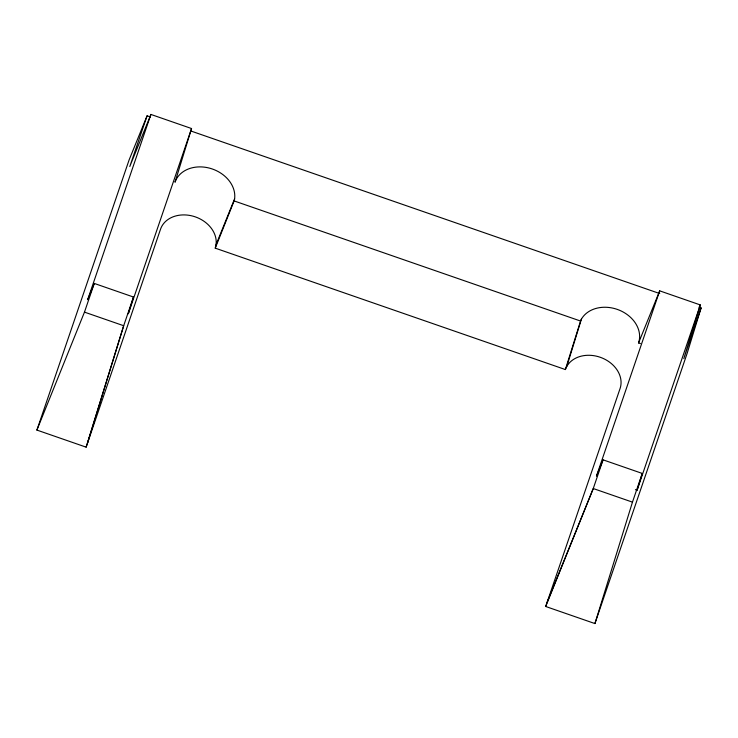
<?xml version="1.0" encoding="UTF-8"?>
<svg xmlns="http://www.w3.org/2000/svg" width="738" height="738" viewBox="0 0 738 738"><rect width="100%" height="100%" fill="white"/><g stroke="black" fill="none" stroke-linecap="round" stroke-linejoin="round"><path stroke-width="1.11" d="M698.923 307.156L701.1 307.912L687.17 353.281L594.92 623.564L545.686 606.488L620.077 388.52A28.948 23.035 19.6 0 0 600.169 357.247A28.948 23.035 19.6 0 0 565.373 369.554L215.238 248.153A28.948 23.035 19.6 0 0 195.33 216.88A28.948 23.035 19.6 0 0 160.533 229.186L86.134 447.154L36.9 430.079L129.15 159.805L147.093 115.82L150.358 116.955M87.499 443.16L123.689 325.726L133.477 297.027L94.27 283.429L87.665 299.711L150.903 114.436L191.548 128.532L175.007 182.212A31.079 24.723 19.6 0 1 210.044 168.282A31.079 24.723 19.6 0 1 234.61 198.826A17.371 13.819 19.6 0 1 234.112 200.921L215.238 248.153M133.477 297.027L128.311 313.798L191.548 128.532M566.858 366.297L581.433 319.084A31.079 24.723 19.6 0 1 619.45 310.228A31.079 24.723 19.6 0 1 638.564 342.939L640.446 343.594M635.4 489.626L637.097 490.207L642.263 473.436L603.057 459.839L596.452 476.121L659.689 290.846L700.334 304.942L683.794 358.622L701.1 307.912M86.134 447.154L123.689 325.726L84.473 312.128L36.9 430.079M594.92 623.564L632.466 502.135L642.263 473.436M565.373 369.554L580.548 321.039A17.371 13.819 19.6 0 1 581.433 319.084M147.093 115.82L129.777 166.53L150.903 114.436M84.473 312.128L94.27 283.429M603.057 459.839L593.26 488.538L545.686 606.488M637.097 490.207L700.334 304.942M216.068 244.665L234.61 198.826M638.564 342.939L659.689 290.846M547.052 602.494L593.26 488.538L632.466 502.135M190.625 130.912L659.744 293.567M234.112 200.921L580.548 321.039"/></g></svg>
